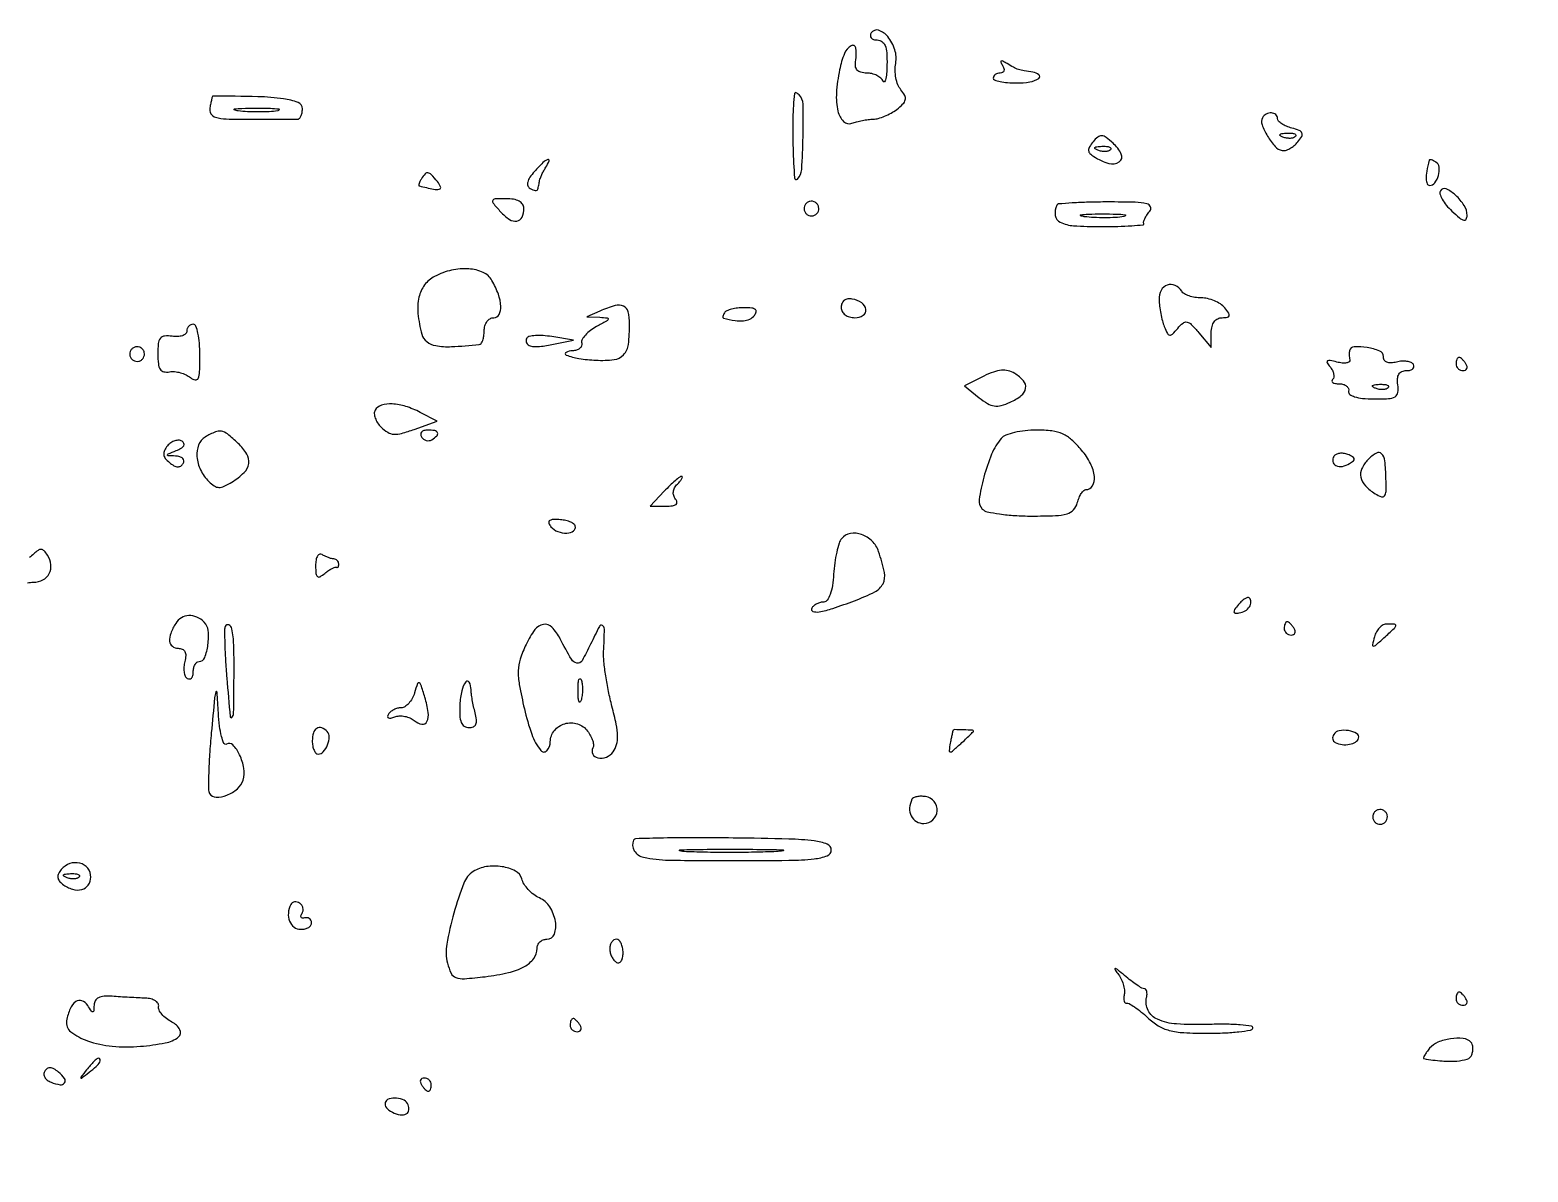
# Model space of a CAD drawing. Extents: x 0 to 5034, y 0 to 2560.
# Drawn here: x 3525.3 to 3751.9, y 363.8 to 536.5 of the extents above; entities that cross this region are included whole.
import ezdxf

# ---------------------------------------------------------------- set-up
doc = ezdxf.new("R2010")
doc.units = 0

msp = doc.modelspace()

# ---------------------------------------------------------------- linework, layer by layer
for points in [[(3652.54026, 536.065143, 0.127555), (3652.415104, 535.660308, 0.189224), (3652.533301, 535.312886, 0.146937), (3652.893076, 535.078685, 0.071438), (3653.440983, 535, -0.156211), (3654.157478, 534.770552, -0.14476), (3654.633672, 534.161319, -0.078069), (3654.882131, 533.050729, -0.021333), (3654.921053, 531.25, -0.012966), (3654.856994, 529.887491, -0.0391), (3654.717133, 528.96875, -0.182733), (3654.532308, 528.693132, -0.484869), (3654.337719, 528.75, 0.116916), (3653.99885, 529.228398, 0.063958), (3653.400011, 529.632812, 0.05833), (3652.648338, 529.906945, 0.058361), (3651.853808, 530, -0.062842), (3650.963541, 530.112336, -0.154638), (3650.410665, 530.457334, -0.154645), (3650.157369, 531.057764, -0.062849), (3650.187142, 531.954552, 0.077972), (3650.192877, 533.809956, 0.532435), (3649.50762, 534.132347, 0.16452), (3648.488696, 532.937034, 0.043483), (3647.753817, 530.5, 0.035742), (3647.279285, 526.993434, 0.07267), (3647.506683, 524.227553, 0.138516), (3648.354745, 522.683993, 0.298284), (3649.623659, 522.409079, -0.027394), (3650.334108, 522.637935, -0.016285), (3651.201262, 522.835759, -0.016275), (3652.081288, 522.977035, -0.026899), (3652.831787, 523.031803, 0.063416), (3653.606358, 523.145484, 0.029572), (3654.567613, 523.476366, 0.028716), (3655.549132, 523.948144, 0.035627), (3656.398385, 524.500548, 0.032546), (3657.345692, 525.319723, 0.14665), (3657.693649, 525.954369, 0.175962), (3657.602873, 526.607667, 0.051621), (3657.030709, 527.462998, -0.080124), (3656.579939, 528.227392, -0.044471), (3656.27585, 529.269066, -0.042921), (3656.150878, 530.407266, -0.053164), (3656.238846, 531.469112, 0.125908), (3656.113144, 533.50668, 0.091633), (3655.030269, 535.513285, 0.145681), (3653.643814, 536.469662, 0.345808)], [(3672.404508, 531.154508, -0.068937), (3672.599686, 530.712617, -0.143226), (3672.59735, 530.339137, -0.19028), (3672.403738, 530.093162, -0.132745), (3672.059017, 530, 0.069094), (3671.654254, 529.943798, 0.085274), (3671.311086, 529.779688, 0.099959), (3671.081634, 529.536004, 0.13992), (3671, 529.25, 0.314762), (3671.203838, 528.958283, 0.034996), (3672.028125, 528.720312, 0.032598), (3673.158482, 528.554191, 0.020189), (3674.5, 528.5, 0.040495), (3676.522316, 528.664056, 0.103993), (3677.883952, 529.190827, 0.50538), (3677.91545, 529.728313, 0.143241), (3677, 530.125, -0.011759), (3675.678021, 530.321921, -0.037222), (3674.810556, 530.539544, -0.042285), (3674.045241, 530.867389, -0.018791), (3673.095492, 531.419821, 0.015193), (3672.458399, 531.796554, 0.22106), (3672.203992, 531.814012, 0.434528), (3672.137517, 531.649666, 0.029537)], [(3552.922942, 526.5, 0.346257), (3552.88664, 526.471436, 0.001698), (3552.770884, 525.985937, 0.006457), (3552.645884, 525.420977, 0.003923), (3552.511973, 524.75, 0.178528), (3552.661057, 523.85018, 0.195657), (3553.353461, 523.305174, 0.062771), (3554.962094, 523.053771, 0.007413), (3558.588484, 523), (3563.33693, 523), (3565.75, 523, 0.201458), (3566.036597, 523.120359, 0.084643), (3566.279687, 523.470606, 0.064723), (3566.444871, 523.988816, 0.044858), (3566.5, 524.602062, 0.311953), (3565.848987, 525.543969, 0.055648), (3563.660196, 526.103024, 0.028809), (3559.784967, 526.418729, 0.005922)], [(3640.948969, 526.916667, 0.025509), (3640.685962, 523.211232, 0.01319), (3640.716275, 518.566091, 0.006821), (3640.92219, 514.145528, 0.64685), (3641.375, 513.973904, 0.182619), (3642.028819, 515.424272, 0.010658), (3642.230853, 520.355942, 0.010354), (3642.22552, 525.302074, 0.193257), (3641.625, 526.708333, 0.036003), (3641.381317, 526.919241, 0.085838), (3641.168604, 527.027344, 0.182965), (3641.023601, 527.018198, 0.261746)], [(3562.767909, 524.285474, -0.024559), (3561.487453, 524.154945, -0.012695), (3559.878422, 524.111345, -0.01259), (3558.218327, 524.150328, -0.018638), (3556.767909, 524.275269, -0.069146), (3556.205163, 524.425738, -0.756877), (3556.222448, 524.564056, -0.031761), (3557.352754, 524.662864, -0.005499), (3559.5, 524.690131, -0.005888), (3561.655786, 524.668409, -0.025342), (3562.934948, 524.575472, -0.556092), (3563.000181, 524.434198, -0.212532)], [(3711.720165, 523.25, 0.215128), (3711.652376, 522.191337, 0.044422), (3712.482867, 520.466083, 0.045162), (3713.628468, 518.887189, 0.166982), (3714.680761, 518.281971, 0.12017), (3715.203472, 518.307165, 0.052901), (3715.84723, 518.574089, 0.048135), (3716.502855, 519.017789, 0.046764), (3717.06854, 519.582585, 0.039027), (3717.656838, 520.415927, 0.240984), (3717.689225, 520.9233, 0.201638), (3717.289606, 521.305905, 0.02749), (3716.164451, 521.667246, -0.035918), (3715.335893, 521.948812, -0.047702), (3714.635808, 522.326485, -0.056424), (3714.150301, 522.737735, -0.191098), (3714, 523.116631, 0.216826), (3713.73153, 523.706616, 0.166072), (3713.06756, 523.977663, 0.137298), (3712.27554, 523.805155, 0.150038)], [(3686.094824, 519.614256, 0.038071), (3685.558907, 518.858183, 0.148049), (3685.420441, 518.307999, 0.180719), (3685.621346, 517.839348, 0.062584), (3686.201442, 517.367148, 0.06615), (3688.497654, 516.32485, 0.229002), (3690.0665, 516.571977, 0.369775), (3690.368842, 517.7273, 0.095999), (3689.119801, 519.391582, 0.024158), (3688.063917, 520.258183, 0.142317), (3687.399677, 520.505339, 0.190418), (3686.811891, 520.321678, 0.049764)], [(3688.729167, 518.395833, -0.126455), (3688.402231, 518.202593, -0.060344), (3687.916927, 518.123424, -0.05415), (3687.359369, 518.160852, -0.051402), (3686.8125, 518.316886, -0.054073), (3686.395823, 518.538436, -0.470617), (3686.37858, 518.720685, -0.168741), (3686.670344, 518.862007, -0.018894), (3687.416667, 518.921053, -0.028489), (3688.112848, 518.910055, -0.077125), (3688.592839, 518.799335, -0.208169), (3688.77538, 518.614691, -0.296942)], [(3716.729167, 520.395833, -0.126455), (3716.402231, 520.202593, -0.060344), (3715.916927, 520.123424, -0.05415), (3715.359369, 520.160852, -0.051402), (3714.8125, 520.316886, -0.054073), (3714.395823, 520.538436, -0.470617), (3714.37858, 520.720685, -0.168741), (3714.670344, 520.862007, -0.018894), (3715.416667, 520.921053, -0.028489), (3716.112848, 520.910055, -0.077125), (3716.592839, 520.799335, -0.208169), (3716.77538, 520.614691, -0.296942)], [(3601.589845, 515.099277, 0.033354), (3600.904575, 514.232322, 0.088133), (3600.57863, 513.514781, 0.147656), (3600.602538, 512.954149, 0.172019), (3600.934857, 512.54026, 0.041907), (3601.352122, 512.328404, 0.07585), (3601.723833, 512.239551, 0.120344), (3601.991564, 512.281745, 0.243381), (3602.125, 512.440983, 0.003419), (3602.182842, 512.708227, 0.001585), (3602.254498, 513.056101, 0.00157), (3602.327465, 513.422008, 0.002187), (3602.390313, 513.75, -0.047426), (3602.497311, 514.122479, -0.015601), (3602.722559, 514.646875, -0.015382), (3603.010191, 515.2164, -0.016827), (3603.32433, 515.75, 0.044018), (3603.832463, 516.73141, 0.654986), (3603.634779, 516.93529, 0.105569), (3602.891573, 516.459677, 0.0139)], [(3736.923489, 516.809017, 0.016663), (3736.569889, 515.145076, 0.047861), (3736.475124, 513.969263, 0.088289), (3736.614012, 513.252307, 0.310247), (3736.981495, 513, 0.233759), (3737.784685, 513.39721, 0.095942), (3738.340063, 514.515478, 0.095519), (3738.439157, 515.764074, 0.230444), (3737.956326, 516.526992, 0.025609), (3737.584083, 516.731495, 0.046182), (3737.258446, 516.853642, 0.066853), (3737.021062, 516.885414, 0.344656)], [(3584.5, 514, 0.024465), (3584.285131, 513.610999, 0.044078), (3584.154287, 513.271275, 0.062476), (3584.115545, 513.022916, 0.353185), (3584.190983, 512.923489, 0.009465), (3586.352713, 512.431485, 0.110428), (3587.213243, 512.444488, 0.46087), (3587.398728, 512.80783, 0.075397), (3586.933363, 513.580293, 0.015231), (3585.994387, 514.644027, 0.16301), (3585.494248, 514.913356, 0.261772), (3585.059937, 514.759111, 0.041002)], [(3738.630098, 512.210503, 0.217148), (3738.566745, 511.710037, 0.052708), (3738.904988, 510.925496, 0.044508), (3739.524035, 510.023216, 0.031591), (3740.364154, 509.127621, 0.013535), (3741.538552, 508.082705, 0.106679), (3742.179077, 507.743112, 0.357899), (3742.526823, 507.895264, 0.118288), (3742.666667, 508.478105, 0.1423), (3742.235935, 509.960923, 0.064873), (3740.932105, 511.524793, 0.080311), (3739.499805, 512.475496, 0.37724)], [(3596.478659, 509.023581, 0.060334), (3597.812612, 507.866039, 0.188457), (3598.951377, 507.609422, 0.258897), (3599.720572, 508.203405, 0.101991), (3600, 509.559017, 0.155807), (3599.810349, 510.152853, 0.114315), (3599.289379, 510.614314, 0.081816), (3598.450459, 510.905409, 0.042706), (3597.345012, 511, 0.009749), (3595.635636, 510.966668, 0.287198), (3595.29186, 510.732318, 0.284891), (3595.350928, 510.31902, 0.009633)], [(3642.552786, 510.08541, 0.099038), (3642.401684, 509.679226, 0.097945), (3642.417584, 509.244476, 0.097945), (3642.597789, 508.848514, 0.099038), (3642.91459, 508.552786, 0.099038), (3643.320774, 508.401684, 0.097945), (3643.755524, 508.417584, 0.097945), (3644.151486, 508.597789, 0.099038), (3644.447214, 508.91459, 0.099038), (3644.598316, 509.320774, 0.097945), (3644.582416, 509.755524, 0.097945), (3644.402211, 510.151486, 0.099038), (3644.08541, 510.447214, 0.099038), (3643.679226, 510.598316, 0.097945), (3643.244476, 510.582416, 0.097945), (3642.848514, 510.402211, 0.099038)], [(3680.589643, 510, 0.140181), (3680.379343, 508.450672, 0.24911), (3681.120525, 507.438204, 0.097291), (3683.147358, 506.906341, 0.015665), (3687.25, 506.777778, 0.006363), (3689.821288, 506.8105, 0.011202), (3691.94375, 506.912144, 0.005682), (3693.652525, 507.051924, 0.539183), (3693.75, 507.235194, -0.205756), (3693.725028, 507.499115, -0.036369), (3693.915645, 507.97058, -0.034143), (3694.237098, 508.525322, -0.024826), (3694.664963, 509.096305, 0.271616), (3694.776432, 509.777118, 0.251337), (3694.235709, 510.242053, 0.049126), (3692.455835, 510.455824, 0.00534), (3688.319472, 510.5, 0.006231), (3685.424638, 510.463925, 0.009918), (3682.950772, 510.353125, 0.004212), (3680.871604, 510.201035, 0.275653)], [(3690.767909, 508.285474, -0.024559), (3689.487453, 508.154945, -0.012695), (3687.878422, 508.111345, -0.01259), (3686.218327, 508.150328, -0.018638), (3684.767909, 508.275269, -0.069146), (3684.205163, 508.425738, -0.756877), (3684.222448, 508.564056, -0.031761), (3685.352754, 508.662864, -0.005499), (3687.5, 508.690131, -0.005888), (3689.655786, 508.668409, -0.025342), (3690.934948, 508.575472, -0.556092), (3691.000181, 508.434198, -0.212532)], [(3586.508942, 499.250693, 0.112317), (3584.982388, 497.948305, 0.105918), (3584.129182, 496.086595, 0.080878), (3583.987376, 493.613439, 0.03956), (3584.564248, 490.5, 0.162901), (3585.306177, 489.380444, 0.121466), (3586.667877, 488.770986, 0.057381), (3589.03143, 488.618448, 0.01149), (3593.25, 488.927666, 0.221142), (3593.537927, 489.09692, 0.064299), (3593.779687, 489.566252, 0.051334), (3593.945122, 490.228866, 0.035537), (3594, 491, -0.070434), (3594.108209, 491.764353, -0.086113), (3594.423759, 492.4125, -0.100196), (3594.89247, 492.845833, -0.137475), (3595.442582, 493, 0.278699), (3596.243321, 493.483916, 0.13341), (3596.513452, 494.701422, 0.075744), (3596.145152, 496.536031, 0.040244), (3595.177419, 498.647454, 0.163246), (3593.851042, 499.851165, 0.086172), (3591.668336, 500.388542, 0.07305), (3589.060296, 500.188997, 0.065198)], [(3696.070285, 495.75, 0.024273), (3696.149906, 494.753923, 0.015965), (3696.333424, 493.618396, 0.016075), (3696.58352, 492.522181, 0.029622), (3696.867379, 491.65305, 0.022384), (3697.33061, 490.614821, 0.248566), (3697.688323, 490.359927, 0.236331), (3698.11281, 490.506412, 0.020412), (3698.902969, 491.383084, -0.045291), (3699.704264, 492.18784, -0.228934), (3700.301889, 492.33848, -0.15149), (3700.952269, 491.979889, -0.017707), (3702.072605, 490.730034), (3703.933461, 488.5), (3703.966731, 490.75, -0.057816), (3704.089246, 491.685016, -0.097459), (3704.425069, 492.398175, -0.118504), (3704.950276, 492.84099, -0.116671), (3705.622445, 493, 0.035496), (3706.434686, 493.057736, 0.304492), (3706.691858, 493.28931, 0.217533), (3706.618371, 493.689039, 0.020633), (3706, 494.5, 0.075572), (3705.354318, 495.074601, 0.044511), (3704.439726, 495.559375, 0.043376), (3703.415657, 495.889369, 0.056318), (3702.436572, 496, -0.039551), (3701.503768, 496.073901, -0.04255), (3700.617557, 496.29375, -0.046682), (3699.899452, 496.61574, -0.126268), (3699.5, 497, 0.145058), (3698.503915, 497.88983, 0.200241), (3697.319792, 497.944048, 0.186581), (3696.387517, 497.128982, 0.129386)], [(3611.5, 494), (3609.5, 493.140571), (3611.5, 493.055543, -0.016006), (3612.61803, 492.972099, -0.48517), (3612.748296, 492.764719, -0.182307), (3612.489241, 492.459158, -0.005517), (3611, 491.653505, 0.038238), (3610.061538, 491.063437, 0.049366), (3609.307813, 490.380193, 0.058258), (3608.829637, 489.709504, 0.180369), (3608.75, 489.168247, -0.147566), (3608.713374, 488.723681, -0.127176), (3608.436979, 488.343172, -0.102578), (3607.951747, 488.087371, -0.070293), (3607.333333, 488, 0.126758), (3606.375395, 487.753181, 0.632847), (3606.400178, 487.353919, 0.056988), (3608.323648, 486.82881, 0.026054), (3610.91697, 486.567153, 0.041866), (3613.656572, 486.663691, 0.178664), (3615.0899, 487.396294, 0.157018), (3615.809285, 488.951716, 0.030437), (3616, 492.081787, 0.059215), (3615.782657, 493.910544, 0.237116), (3615.076008, 494.745741, 0.1731), (3613.795094, 494.822872, 0.030809)], [(3630.345492, 493.75, 0.032912), (3630.190014, 493.456939, 0.059361), (3630.1089, 493.197837, 0.092631), (3630.108887, 493.010495, 0.293904), (3630.190983, 492.923489, 0.02256), (3631.94598, 492.572111, 0.060646), (3633.216242, 492.532278, 0.088596), (3634.155702, 492.788773, 0.109133), (3634.871275, 493.344896, 0.105398), (3635.144638, 493.86653, 0.310321), (3635.020351, 494.230437, 0.13704), (3634.461325, 494.445655, 0.023783), (3633.319472, 494.5, 0.027659), (3632.324404, 494.444913, 0.034121), (3631.410302, 494.279688, 0.036416), (3630.686206, 494.039862, 0.157428)], [(3648, 494.573324, 0.12024), (3648.15323, 493.945354, 0.111791), (3648.58104, 493.438799, 0.09567), (3649.248452, 493.111401, 0.066422), (3650.083333, 493, 0.14074), (3651.327282, 493.357221, 0.297834), (3651.729914, 494.229205, 0.210781), (3651.099763, 495.230213, 0.100818), (3649.667134, 495.823324, 0.083236), (3648.99829, 495.840365, 0.126354), (3648.46353, 495.619304, 0.133817), (3648.121465, 495.179808, 0.099154)], [(3549, 490.937142, -0.212948), (3548.8301, 490.556307, -0.100752), (3548.356567, 490.2784, -0.072118), (3547.648283, 490.145191, -0.045979), (3546.809589, 490.187142, 0.056348), (3545.659854, 490.220833, 0.20426), (3545.02691, 489.886264, 0.146734), (3544.706253, 489.106567, 0.025574), (3544.629646, 487.5, 0.026796), (3544.714326, 486.017784, 0.118062), (3545.008814, 485.20009, 0.196097), (3545.549716, 484.827815, 0.098042), (3546.394246, 484.810873, -0.066983), (3547.170333, 484.843206, -0.043939), (3548.051933, 484.682828, -0.043681), (3548.899503, 484.368556, -0.062667), (3549.574189, 483.938429, 0.121192), (3550.289608, 483.591503, 0.361657), (3550.736885, 483.826489, 0.089924), (3550.956474, 484.838601, 0.008571), (3551, 487.377555, 0.020384), (3550.927739, 489.149283, 0.032893), (3550.70625, 490.642157, 0.035506), (3550.388839, 491.729452, 0.313664), (3550, 492, 0.105443), (3549.618448, 491.918631, 0.099234), (3549.29375, 491.687785, 0.096314), (3549.076109, 491.342869, 0.092982)], [(3600.43966, 489.902367, 0.253719), (3600.399394, 489.192021, 0.230952), (3600.976052, 488.729007, 0.082663), (3602.377137, 488.648174, 0.024652), (3604.5, 488.983392), (3607.5, 489.61), (3604.205972, 490.138269, 0.023225), (3602.90993, 490.284791, 0.032183), (3601.740831, 490.286884, 0.033443), (3600.821222, 490.167206, 0.208168)], [(3540.552786, 488.08541, 0.099038), (3540.401684, 487.679226, 0.097945), (3540.417584, 487.244476, 0.097945), (3540.597789, 486.848514, 0.099038), (3540.91459, 486.552786, 0.099038), (3541.320774, 486.401684, 0.097945), (3541.755524, 486.417584, 0.097945), (3542.151486, 486.597789, 0.099038), (3542.447214, 486.91459, 0.099038), (3542.598316, 487.320774, 0.097945), (3542.582416, 487.755524, 0.097945), (3542.402211, 488.151486, 0.099038), (3542.08541, 488.447214, 0.099038), (3541.679226, 488.598316, 0.097945), (3541.244476, 488.582416, 0.097945), (3540.848514, 488.402211, 0.099038)], [(3724.881579, 488, 0.048079), (3724.846943, 487.74778, 0.017824), (3724.845241, 487.38903, 0.017472), (3724.871224, 486.994968, 0.020161), (3724.924169, 486.622231, -0.281878), (3724.813109, 486.334258, -0.121919), (3724.421084, 486.163603, -0.070185), (3723.779309, 486.145762, -0.035873), (3722.985439, 486.293557, 0.015035), (3721.934909, 486.534782, 0.200736), (3721.554727, 486.457491, 0.400292), (3721.497102, 486.190418, 0.035944), (3721.934173, 485.579316, -0.054018), (3722.286413, 485.047265, -0.069199), (3722.481374, 484.493801, -0.084569), (3722.496919, 484.004648, -0.163543), (3722.324657, 483.657991, 0.207794), (3722.227052, 483.410492, 0.244364), (3722.349535, 483.193285, 0.107049), (3722.737347, 483.045215, 0.037878), (3723.333333, 483, -0.067734), (3723.951937, 482.915812, -0.100905), (3724.436979, 482.668419, -0.127749), (3724.713016, 482.30067, -0.153112), (3724.75, 481.871212, 0.29755), (3724.925115, 481.406622, 0.083297), (3725.653077, 481.040757, 0.050851), (3726.86345, 480.798058, 0.022248), (3728.5, 480.71323, 0.014295), (3730.786116, 480.761909, 0.118987), (3731.772763, 481.052838, 0.231499), (3732.191079, 481.674628, 0.070417), (3732.187142, 482.842017, -0.050354), (3732.14571, 483.797146, -0.122604), (3732.353409, 484.465588, -0.156925), (3732.807666, 484.859389, -0.101072), (3733.496159, 485, 0.05613), (3734.07737, 485.065452, 0.121123), (3734.477104, 485.266173, 0.190082), (3734.634874, 485.562897, 0.168206), (3734.558021, 485.90612, 0.15438), (3734.198685, 486.21553, 0.064046), (3733.575304, 486.392509, 0.054994), (3732.805232, 486.422423, 0.046215), (3731.999004, 486.289489, -0.048108), (3731.145928, 486.152138, -0.116257), (3730.520053, 486.258272, -0.165873), (3730.141141, 486.596146, -0.12917), (3730, 487.133369, 0.306747), (3729.445193, 487.952614, 0.053182), (3727.547513, 488.485973, 0.054236), (3725.604922, 488.60142, 0.333953)], [(3669.566743, 484.162793), (3666.633487, 482.715203), (3668.870694, 480.903622, 0.035638), (3670.131395, 480.023598, 0.097912), (3671.148469, 479.660426, 0.102646), (3672.198153, 479.720128, 0.041558), (3673.553951, 480.206536, 0.058295), (3675.242429, 481.227826, 0.190241), (3675.89553, 482.331417, 0.222455), (3675.571685, 483.460147, 0.078909), (3674.25, 484.564645, 0.075628), (3673.266923, 484.966055, 0.080747), (3672.231418, 485.044434, 0.064161), (3671.03933, 484.785681, 0.029146)], [(3741, 486, 0.105053), (3741.081062, 485.618444, 0.099167), (3741.311086, 485.29375, 0.09642), (3741.654762, 485.076123, 0.093332), (3742.059017, 485, 0.108972), (3742.413961, 485.078288, 0.182303), (3742.6254, 485.29375, 0.161196), (3742.656512, 485.6179, 0.082592), (3742.5, 486, 0.029505), (3742.231006, 486.382774, 0.035638), (3741.933975, 486.70625, 0.038439), (3741.65171, 486.934461, 0.151918), (3741.440983, 487, 0.210953), (3741.272352, 486.92554, 0.081139), (3741.129539, 486.70625, 0.061769), (3741.032345, 486.382849, 0.042167)], [(3730.729167, 482.395833, -0.126455), (3730.402231, 482.202593, -0.060344), (3729.916927, 482.123424, -0.05415), (3729.359369, 482.160852, -0.051402), (3728.8125, 482.316886, -0.054073), (3728.395823, 482.538436, -0.470617), (3728.37858, 482.720685, -0.168741), (3728.670344, 482.862007, -0.018894), (3729.416667, 482.921053, -0.028489), (3730.112848, 482.910055, -0.077125), (3730.592839, 482.799335, -0.208169), (3730.77538, 482.614691, -0.296942)], [(3577.495259, 478.992329, 0.156704), (3577.371405, 478.492056, 0.070502), (3577.513333, 477.822753, 0.059685), (3577.881136, 477.096812, 0.049342), (3578.431321, 476.425822, 0.061074), (3579.402481, 475.666791, 0.120196), (3580.332412, 475.376923, 0.083495), (3581.513442, 475.499818, 0.019175), (3583.430101, 476.110885), (3586.870044, 477.354784), (3584.320715, 478.677392, 0.043046), (3582.125517, 479.586262, 0.06519), (3580.093134, 479.948339, 0.085225), (3578.476476, 479.746955, 0.18281)], [(3551.81047, 474.953742, 0.170695), (3550.804696, 473.770836, 0.1122), (3550.547408, 471.984492, 0.093657), (3551.095956, 469.98054, 0.08305), (3552.353306, 468.218122, 0.05159), (3553.172769, 467.552318, 0.140199), (3553.880522, 467.332888, 0.115868), (3554.682413, 467.502674, 0.029731), (3555.853998, 468.140893, 0.053436), (3557.670575, 469.565409, 0.162026), (3558.383397, 470.942171, 0.178674), (3558.095987, 472.381219, 0.06761), (3556.777307, 473.992843, 0.016072), (3555.15385, 475.410658, 0.124295), (3554.248404, 475.835181, 0.152834), (3553.336708, 475.73244, 0.028128)], [(3584.510081, 474.983688, 0.090427), (3584.820631, 474.639411, 0.095498), (3585.22714, 474.434921, 0.099685), (3585.665803, 474.401101, 0.108373), (3586.069098, 474.542705, 0.050477), (3586.838655, 475.13314, 0.315493), (3586.933879, 475.592818, 0.25701), (3586.519563, 475.914842, 0.039415), (3585.440983, 476, 0.067432), (3584.890269, 475.925389, 0.140899), (3584.524436, 475.701458, 0.190788), (3584.397824, 475.36964, 0.136093)], [(3672.200938, 474.742116, 0.074357), (3670.7549, 472.353026, 0.033504), (3669.568545, 468.876554, 0.028322), (3668.865063, 465.497366, 0.237843), (3669.338243, 464.061757, 0.143942), (3670.098446, 463.646971, 0.018026), (3671.966235, 463.311891, 0.02001), (3674.26758, 463.077617, 0.01536), (3676.79362, 463, 0.009122), (3680.399713, 463.065798, 0.061325), (3682.163835, 463.348653, 0.137351), (3683.13845, 463.952212, 0.122495), (3683.710251, 465, -0.034154), (3683.967444, 465.765679, -0.045987), (3684.30769, 466.4125, -0.054126), (3684.675036, 466.862783, -0.197079), (3685.009643, 467, 0.268083), (3686.008519, 467.577034, 0.158788), (3686.301356, 468.963498, 0.091321), (3685.711557, 470.947687, 0.057172), (3684.369331, 472.972922, 0.034245), (3682.856972, 474.538935, 0.079539), (3681.491438, 475.425062, 0.075645), (3679.874435, 475.865403, 0.028725), (3677.533551, 476, 0.026905), (3675.815217, 475.90747, 0.031024), (3674.198023, 475.630497, 0.032537), (3672.881783, 475.228087, 0.129801)], [(3546.100976, 473.621668, 0.057488), (3545.635136, 472.907339, 0.145973), (3545.529525, 472.303422, 0.140024), (3545.771098, 471.724005, 0.05125), (3546.398641, 471.08412, 0.043013), (3547.074368, 470.615103, 0.114702), (3547.632755, 470.447029, 0.160395), (3548.091949, 470.566295, 0.111718), (3548.469989, 470.951442, 0.160372), (3548.566887, 471.355191, 0.182326), (3548.397067, 471.712949, 0.122911), (3547.955604, 471.967079, 0.059795), (3547.309017, 472.070285, -0.005569), (3546.191105, 472.126195, -0.440334), (3546.091643, 472.249161, -0.264279), (3546.219805, 472.412198, -0.00365), (3547.433624, 472.897783, 0.039121), (3548.163323, 473.251571, 0.124256), (3548.547085, 473.628861, 0.239959), (3548.574538, 473.991079, 0.156729), (3548.29693, 474.316487, 0.130406), (3547.802866, 474.466199, 0.085538), (3547.210363, 474.385249, 0.075531), (3546.611374, 474.090554, 0.067623)], [(3722.515713, 472.025424, 0.191013), (3722.37394, 471.228674, 0.23802), (3722.834197, 470.646206, 0.152732), (3723.803525, 470.517896, 0.095806), (3724.881592, 470.92682, 0.03936), (3725.466726, 471.355474, 0.268353), (3725.580022, 471.680389, 0.227867), (3725.35823, 471.9802, 0.029854), (3724.615871, 472.317163, 0.058511), (3723.981629, 472.478786, 0.067768), (3723.358823, 472.477104, 0.078711), (3722.841624, 472.319872, 0.142196)], [(3727.661537, 471.51868, 0.090559), (3726.73827, 470.182873, 0.160426), (3726.598016, 468.864771, 0.139088), (3727.276789, 467.587712, 0.061886), (3728.76931, 466.375227, 0.051043), (3729.715461, 465.910422, 0.338775), (3730.186584, 466.05546, 0.151388), (3730.41092, 466.736119, 0.011931), (3730.39939, 468.664016, 0.018129), (3730.220212, 471.370992, 0.16707), (3729.733384, 472.422956, 0.351765), (3728.943441, 472.526061, 0.059744)], [(3621.234863, 466.75), (3619.121098, 464.5), (3621.475512, 464.5, 0.028767), (3622.476191, 464.557621, 0.13024), (3623.015679, 464.769392, 0.286773), (3623.152996, 465.11403, 0.129041), (3622.938757, 465.573794, -0.101635), (3622.661647, 466.093134, -0.103767), (3622.614486, 466.67567, -0.09464), (3622.808214, 467.27075, -0.070605), (3623.223794, 467.823794, 0.021076), (3623.639297, 468.275885, 0.049017), (3623.900069, 468.654489, 0.11205), (3623.970592, 468.897882, 0.431559), (3623.874314, 469, 0.165511), (3623.56993, 468.896404, 0.012455), (3622.88213, 468.339063, 0.016138), (3622.08285, 467.6119, 0.011537)], [(3604.103492, 461.3753, 0.13269), (3605.12915, 460.651965, 0.096186), (3606.515964, 460.430132, 0.145613), (3607.531833, 460.769444, 0.327893), (3607.777494, 461.497199, 0.171063), (3607.519214, 461.839082, 0.052857), (3606.938144, 462.14111, 0.045926), (3606.168502, 462.364044, 0.036618), (3605.309804, 462.46493, 0.025567), (3604.303002, 462.457505, 0.17066), (3603.847729, 462.266863, 0.319983), (3603.771319, 461.919957, 0.072665)], [(3648.08975, 459.608142, 0.095594), (3647.69326, 458.886008, 0.021759), (3647.321957, 457.533869, 0.021751), (3647.024901, 455.910563, 0.019643), (3646.857474, 454.211376, -0.02341), (3646.673448, 452.477617, -0.047119), (3646.337871, 451.145214, -0.066575), (3645.892502, 450.276743, -0.245775), (3645.363509, 450, 0.067246), (3644.843656, 449.929767, 0.052299), (3644.311835, 449.721605, 0.053444), (3643.848252, 449.414977, 0.081698), (3643.532307, 449.052274, 0.486029), (3643.704709, 448.581792, 0.12287), (3644.654538, 448.514982, 0.036468), (3646.736199, 449.040302, 0.009443), (3650, 450.191097, 0.026735), (3653.107137, 451.546457, 0.163913), (3654.320845, 452.770701, 0.168324), (3654.529215, 454.46153, 0.028561), (3653.655793, 457.642029, 0.116833), (3652.679673, 459.206854, 0.110675), (3651.087329, 460.205185, 0.126608), (3649.389708, 460.354409, 0.180388)], [(3568.5, 455.489545, 0.020203), (3568.54852, 454.28921, 0.203152), (3568.775731, 453.85453, 0.313969), (3569.171866, 453.82283, 0.041056), (3569.903695, 454.335037, -0.021266), (3570.46664, 454.763167, -0.031492), (3570.996781, 455.084355, -0.032317), (3571.437519, 455.279665, -0.24944), (3571.653695, 455.25, 0.204068), (3571.784452, 455.220393, 0.198837), (3571.898273, 455.29375, 0.106591), (3571.975481, 455.479793, 0.045279), (3572, 455.75, 0.098534), (3571.942803, 456.037421, 0.095899), (3571.779687, 456.284186, 0.095889), (3571.536253, 456.452273, 0.098492), (3571.25, 456.515313, -0.059657), (3570.892247, 456.565577, -0.02479), (3570.426563, 456.713891, -0.024099), (3569.937899, 456.92401, -0.028624), (3569.5, 457.169821, 0.225781), (3569.116949, 457.217808, 0.180541), (3568.788889, 456.954292, 0.094322), (3568.569302, 456.350391, 0.040187)], [(3708.086693, 449.604459, 0.015839), (3707.501728, 448.85237, 0.180681), (3707.402483, 448.496362, 0.378117), (3707.587372, 448.319873, 0.046255), (3708.194193, 448.352238, 0.094672), (3709.097475, 448.666194, 0.113209), (3709.755961, 449.278101, 0.148136), (3709.978316, 449.990705, 0.201077), (3709.725834, 450.607499, 0.271866), (3709.471277, 450.67372, 0.068292), (3709.062493, 450.4947, 0.050816), (3708.577833, 450.125732, 0.03147)], [(3547.337137, 446.75, 0.046276), (3546.583728, 445.251662, 0.118357), (3546.41796, 444.056362, 0.20444), (3546.830886, 443.302544, 0.168143), (3547.705115, 443, -0.100496), (3548.3424, 442.870604, -0.17788), (3548.728993, 442.50849, -0.133361), (3548.854414, 441.892446, -0.047903), (3548.710511, 441.000996, 0.046215), (3548.577577, 440.194768, 0.054994), (3548.607491, 439.424696, 0.064046), (3548.78447, 438.801315, 0.15438), (3549.09388, 438.441979, 0.159385), (3549.437314, 438.358858, 0.191145), (3549.733827, 438.504431, 0.126121), (3549.934315, 438.884171, 0.05878), (3550, 439.440983, -0.054713), (3550.065457, 440.03738, -0.074363), (3550.259505, 440.542039, -0.093924), (3550.546353, 440.880641, -0.171826), (3550.883423, 441, 0.311682), (3551.734791, 441.587815, 0.058525), (3552.220238, 443.526756, 0.055917), (3552.255935, 445.665293, 0.174327), (3551.651486, 446.948514, 0.090533), (3550.535598, 447.719863, 0.118102), (3549.320517, 447.952458, 0.127296), (3548.198645, 447.606392, 0.115499)], [(3554.845198, 446.316531, 0.1052), (3554.725828, 445.729347, 0.004872), (3554.764318, 443.683606, 0.007899), (3554.872723, 441.241116, 0.005571), (3555.068476, 438.5, 0.001342), (3555.567416, 432.652405, 0.629949), (3555.845315, 432.548217, 0.200774), (3556.098888, 433.13338, 0.00104), (3556.166667, 439.555556, 0.010151), (3556.119686, 443.527382, 0.040245), (3555.845707, 445.950819, 0.248195), (3555.378978, 446.528477, 0.412595)], [(3600.342748, 443.59256, 0.031843), (3599.455444, 441.379438, 0.072625), (3599.147017, 439.610772, 0.052884), (3599.311586, 437.505599, 0.010839), (3600.073236, 433.849064, 0.028691), (3601.201757, 429.988624, 0.081177), (3602.552832, 427.537498, 0.46297), (3603.476497, 427.502516, 0.187522), (3604, 428.849279, -0.172719), (3604.605885, 430.550917, -0.152689), (3606.182569, 431.592116, -0.147353), (3608.116338, 431.568898, -0.160051), (3609.641771, 430.475229, -0.036298), (3610.101414, 429.740141, -0.044807), (3610.413517, 428.99508, -0.051076), (3610.548691, 428.345193, -0.165636), (3610.451655, 427.921776, 0.260322), (3610.411305, 427.010207, 0.233528), (3611.172995, 426.434933, 0.139785), (3612.477731, 426.552342, 0.14396), (3613.506979, 427.340432, 0.093186), (3614.024666, 428.424451, 0.071713), (3614.177405, 429.729341, 0.045039), (3613.967646, 431.518933, 0.012848), (3613.322902, 434.243207, -0.014325), (3612.80147, 436.475835, -0.012519), (3612.382146, 438.837067, -0.012685), (3612.110806, 440.990381, -0.036145), (3612.068943, 442.5, 0.005001), (3612.186888, 445.914143, 0.275398), (3611.883944, 446.452014, 0.428913), (3611.417833, 446.312932, 0.007145), (3610.100425, 443.628098, -0.018205), (3608.803336, 441.126162, -0.316692), (3608.017997, 440.753842, -0.223287), (3607.190595, 441.332204, -0.010325), (3605.500278, 444.421031, 0.070176), (3604.243489, 446.180753, 0.247303), (3602.968152, 446.611334, 0.197509), (3601.671086, 445.817394, 0.046673)], [(3715, 446, 0.105053), (3715.081062, 445.618444, 0.099167), (3715.311086, 445.29375, 0.09642), (3715.654762, 445.076123, 0.093332), (3716.059017, 445, 0.108972), (3716.413961, 445.078288, 0.182303), (3716.6254, 445.29375, 0.161196), (3716.656512, 445.6179, 0.082592), (3716.5, 446, 0.029505), (3716.231006, 446.382774, 0.035638), (3715.933975, 446.70625, 0.038439), (3715.65171, 446.934461, 0.151918), (3715.440983, 447, 0.210953), (3715.272352, 446.92554, 0.081139), (3715.129539, 446.70625, 0.061769), (3715.032345, 446.382849, 0.042167)], [(3728.642596, 444.741287, 0.009756), (3728.349685, 443.524694, 0.441548), (3728.483379, 443.335369, 0.213849), (3728.797524, 443.431518, 0.0043), (3730.069549, 444.562941, 0.003713), (3731.632646, 445.998783, 0.14742), (3731.865547, 446.398432, 0.46146), (3731.701473, 446.623574, 0.019087), (3730.573047, 446.666667, 0.121805), (3729.989923, 446.522472, 0.074953), (3729.417359, 446.101086, 0.067721), (3728.941724, 445.477334, 0.065208)], [(3583.458122, 436.25, -0.050407), (3583.095411, 435.389354, -0.057803), (3582.580803, 434.660937, -0.066637), (3582.000096, 434.16464, -0.144521), (3581.442386, 434, 0.066095), (3580.890488, 433.926725, 0.05211), (3580.327594, 433.709615, 0.053446), (3579.83843, 433.389803, 0.083039), (3579.507079, 433.011454, 0.115463), (3579.393832, 432.673868, 0.330852), (3579.514672, 432.474665, 0.153614), (3579.874293, 432.445237, 0.035818), (3580.460797, 432.62333, -0.082321), (3581.162866, 432.767209, -0.056227), (3581.976579, 432.7065, -0.05528), (3582.772752, 432.462611, -0.071377), (3583.423707, 432.063317, 0.128244), (3584.586931, 431.51906, 0.343909), (3585.346886, 431.914647, 0.145267), (3585.543737, 433.312955, 0.036377), (3585.032216, 435.585681, 0.004366), (3584.435913, 437.494188, 0.218343), (3584.176267, 437.77769, 0.432781), (3583.922811, 437.665254, 0.009564)], [(3590.321089, 434.495516, 0.022998), (3590.312479, 432.824288, 0.083156), (3590.530173, 431.786479, 0.151732), (3590.986238, 431.215369, 0.150053), (3591.68772, 431, 0.10006), (3592.360575, 431.136013, 0.196257), (3592.740139, 431.516415, 0.129599), (3592.834408, 432.190499, 0.035771), (3592.630286, 433.25, -0.011611), (3592.398443, 434.203105, -0.010252), (3592.200423, 435.20625, -0.010353), (3592.059225, 436.11775, -0.030524), (3592.013655, 436.75, 0.115102), (3591.739744, 437.868719, 0.555522), (3591.216529, 437.91453, 0.107717), (3590.597559, 436.562678, 0.040931)], [(3608.692991, 435.269032, -0.087174), (3608.51666, 434.883358, -0.597527), (3608.356533, 434.900903, -0.080377), (3608.235556, 435.431793, -0.012823), (3608.194949, 436.5, -0.014395), (3608.212705, 437.580113, -0.052471), (3608.315079, 438.257153, -0.333666), (3608.47713, 438.386009, -0.31318), (3608.655937, 438.269032, -0.06278), (3608.814405, 437.671085, -0.030339), (3608.872264, 436.880008, -0.029507), (3608.832894, 436.036634, -0.037336)], [(3552.722367, 430.19922, 0.006767), (3552.462819, 426.956744, 0.009789), (3552.328448, 424.085539, 0.005914), (3552.291605, 421.687239, 0.140184), (3552.473362, 421.0431, 0.256662), (3553.469356, 420.479764, 0.098834), (3555.083886, 420.781512, 0.085162), (3556.662709, 421.753204, 0.136296), (3557.52228, 423.070198, 0.118523), (3557.648873, 424.840557, 0.067533), (3557.01262, 426.901609, 0.084034), (3555.998317, 428.378001, 0.352258), (3555.002993, 428.50185, -0.457235), (3554.636826, 428.61678, -0.040053), (3554.280672, 429.660342, -0.031316), (3553.983317, 431.238671, -0.016553), (3553.803167, 433.223842, 0.00369), (3553.598996, 436.371342, 0.811246), (3553.426433, 436.394872, 0.06163), (3553.230218, 435.517793, 0.000894)], [(3568, 429, 0.042713), (3568.065528, 428.234328, 0.06238), (3568.262322, 427.5875, 0.081888), (3568.551578, 427.149216, 0.208972), (3568.893011, 427, 0.218907), (3569.665438, 427.3552, 0.081579), (3570.300655, 428.400699, 0.081237), (3570.569868, 429.598661, 0.214275), (3570.264432, 430.402234, 0.104297), (3569.420792, 430.952019, 0.235241), (3568.680805, 430.883473, 0.186855), (3568.16822, 430.20484, 0.069473)], [(3664.923489, 430.583333, 0.130461), (3664.885122, 430.510226, 0.00159), (3664.767321, 429.985041, 0.004607), (3664.638083, 429.373478, 0.002982), (3664.499294, 428.663615, 0.013514), (3664.316474, 427.531399, 0.435721), (3664.475838, 427.337824, 0.196426), (3664.82028, 427.454927, 0.004983), (3666.075805, 428.568603, 0.004762), (3666.813321, 429.248934, 0.007405), (3667.434768, 429.850836, 0.002905), (3667.953522, 430.374433, 0.196196), (3668, 430.488321, 0.400826), (3667.882633, 430.611205, 0.003762), (3666.519567, 430.66357, 0.004798), (3665.175168, 430.692179, 0.213072)], [(3722.487659, 429.980032, 0.086456), (3722.347192, 429.629461, 0.102024), (3722.345313, 429.272696, 0.11056), (3722.481778, 428.965717, 0.11748), (3722.733688, 428.754232, 0.085984), (3723.764165, 428.443417, 0.076224), (3724.8851, 428.477903, 0.087776), (3725.803236, 428.82141, 0.194412), (3726.25, 429.404671, 0.34024), (3725.96037, 430.116771, 0.094491), (3724.74709, 430.546191, 0.079865), (3723.313066, 430.535234, 0.215807)], [(3658.689105, 420.160933, 0.098701), (3658.351069, 418.851868, 0.129543), (3658.597405, 417.647237, 0.144708), (3659.372331, 416.810026, 0.134959), (3660.5, 416.5, 0.191455), (3661.879002, 417.048126, 0.190181), (3662.510328, 418.395225, 0.187739), (3662.054643, 419.823826, 0.18847), (3660.753971, 420.565604, 0.037204), (3660.062215, 420.615048, 0.047663), (3659.427179, 420.55244, 0.05567), (3658.93331, 420.397093, 0.178187)], [(3728.552786, 418.08541, 0.099038), (3728.401684, 417.679226, 0.097945), (3728.417584, 417.244476, 0.097945), (3728.597789, 416.848514, 0.099038), (3728.91459, 416.552786, 0.099038), (3729.320774, 416.401684, 0.097945), (3729.755524, 416.417584, 0.097945), (3730.151486, 416.597789, 0.099038), (3730.447214, 416.91459, 0.099038), (3730.598316, 417.320774, 0.097945), (3730.582416, 417.755524, 0.097945), (3730.402211, 418.151486, 0.099038), (3730.08541, 418.447214, 0.099038), (3729.679226, 418.598316, 0.097945), (3729.244476, 418.582416, 0.097945), (3728.848514, 418.402211, 0.099038)], [(3616.589483, 414, 0.244715), (3616.697336, 412.388012, 0.207366), (3618.10713, 411.392032, 0.047272), (3621.919497, 410.964616, 0.004293), (3631.5, 410.882353, 0.002828), (3640.079459, 410.930874, 0.023988), (3643.927846, 411.159268, 0.062137), (3645.891176, 411.621786, 0.313538), (3646.5, 412.497233, 0.311176), (3645.893636, 413.377201, 0.060785), (3643.921716, 413.865335, 0.024102), (3640.083195, 414.146236, 0.002948), (3631.654349, 414.306056, 0.003171), (3625.94682, 414.344415, 0.005173), (3621.105214, 414.296154, 0.001165), (3616.888334, 414.200656, 0.290977)], [(3638.20625, 412.25661, -0.007321), (3634.92658, 412.149131, -0.00458), (3631.085078, 412.11472, -0.004596), (3627.299387, 412.150284, -0.008346), (3624.20625, 412.259447, -0.070857), (3623.5651, 412.385046, -0.825028), (3623.582461, 412.504977, -0.009805), (3626.474935, 412.585388, -0.002097), (3631.5, 412.605443, -0.002028), (3636.516356, 412.584076, -0.010914), (3639.244961, 412.501803, -0.884121), (3639.253362, 412.383474, -0.036599)], [(3530.031357, 409.537783, 0.059128), (3529.617012, 408.897852, 0.138195), (3529.514766, 408.341767, 0.14386), (3529.718811, 407.828785, 0.066181), (3530.237669, 407.321326, 0.084789), (3531.728649, 406.558422, 0.139054), (3533.136446, 406.519784, 0.17962), (3534.119686, 407.198749, 0.153949), (3534.5, 408.404671, 0.170357), (3534.035883, 409.727331, 0.163308), (3532.838942, 410.498071, 0.147205), (3531.317217, 410.431108, 0.136281)], [(3532.729167, 408.395833, -0.126455), (3532.402231, 408.202593, -0.060344), (3531.916927, 408.123424, -0.05415), (3531.359369, 408.160852, -0.051402), (3530.8125, 408.316886, -0.054073), (3530.395823, 408.538436, -0.470617), (3530.37858, 408.720685, -0.168741), (3530.670344, 408.862007, -0.018894), (3531.416667, 408.921053, -0.028489), (3532.112848, 408.910055, -0.077125), (3532.592839, 408.799335, -0.208169), (3532.77538, 408.614691, -0.296942)], [(3592.350539, 409.234687, 0.160682), (3590.91408, 407.470788, 0.022455), (3589.414122, 402.942937, 0.024998), (3588.339415, 398.247522, 0.105622), (3588.441137, 395.378505, 0.050422), (3588.993431, 393.84967, 0.197428), (3589.723979, 393.191227, 0.10587), (3590.996464, 393.021322, 0.009917), (3594.158329, 393.332346, 0.02701), (3597.667408, 393.941547, 0.068784), (3600.077204, 394.857564, 0.107773), (3601.489825, 396.084888, 0.161573), (3602, 397.622445, -0.107259), (3602.114058, 398.148023, -0.099523), (3602.437335, 398.595343, -0.095813), (3602.920436, 398.895247, -0.091384), (3603.488798, 399, 0.312831), (3604.610427, 399.777888, 0.13516), (3604.781037, 401.682088, 0.097357), (3603.914638, 403.893296, 0.144935), (3602.356256, 405.247448, -0.054853), (3601.483226, 405.767359, -0.043545), (3600.667595, 406.502812, -0.044958), (3600.025443, 407.329951, -0.078793), (3599.678374, 408.121898, 0.211556), (3598.735518, 409.305308, 0.082784), (3596.706434, 409.9685, 0.074501), (3594.326178, 409.973211, 0.105885)], [(3564.754232, 404.266312, 0.093052), (3564.377835, 402.952017, 0.118397), (3564.556239, 401.707169, 0.141743), (3565.236546, 400.829973, 0.158696), (3566.25, 400.5, 0.055685), (3566.912146, 400.573972, 0.080763), (3567.456563, 400.79375, 0.105784), (3567.80176, 401.118995, 0.177849), (3567.9, 401.5, 0.102678), (3567.786864, 401.860233, 0.117554), (3567.543166, 402.125534, 0.117001), (3567.204988, 402.25315, 0.101035), (3566.82567, 402.225223, -0.08807), (3566.498299, 402.192645, -0.250328), (3566.311051, 402.311893, -0.205677), (3566.284416, 402.558816, -0.06392), (3566.441982, 402.906125, 0.098133), (3566.59512, 403.315533, 0.097727), (3566.580879, 403.753037, 0.098155), (3566.40178, 404.150817, 0.099951), (3566.08541, 404.447214, 0.076159), (3565.694606, 404.613157, 0.096446), (3565.303651, 404.635555, 0.111232), (3564.974193, 404.512816, 0.132806)], [(3613, 397.559017, 0.061875), (3613.074167, 396.961978, 0.051278), (3613.29375, 396.359775, 0.053305), (3613.617164, 395.842344, 0.08825), (3614, 395.5, 0.202618), (3614.378123, 395.441401, 0.181468), (3614.70625, 395.66835, 0.104212), (3614.928459, 396.195401, 0.047867), (3615, 396.940983, 0.0466), (3614.926392, 397.729059, 0.066561), (3614.70625, 398.395164, 0.086673), (3614.381985, 398.844577, 0.195654), (3614, 399, 0.142666), (3613.61866, 398.888931, 0.09965), (3613.29375, 398.576711, 0.08433), (3613.074854, 398.109818, 0.067639)], [(3689.828107, 393.824189, -0.048654), (3690.300158, 393.071539, -0.040922), (3690.650421, 392.197492, -0.042729), (3690.83699, 391.338762, -0.083129), (3690.810873, 390.639766, 0.038858), (3690.739504, 390.07427, 0.078235), (3690.787966, 389.628483, 0.138901), (3690.941927, 389.371912, 0.261505), (3691.169436, 389.315577, -0.19991), (3691.561248, 389.266027, -0.01986), (3692.380503, 388.752249, -0.022573), (3693.34067, 388.029899, -0.016018), (3694.35216, 387.138889, 0.051708), (3695.960581, 385.913964, 0.07342), (3697.61329, 385.213334, 0.050592), (3699.822569, 384.872003, 0.013048), (3703.432724, 384.777778, 0.011108), (3705.967865, 384.834107, 0.017343), (3708.1443, 385.006656, 0.011753), (3709.890981, 385.247999, 0.282015), (3710.25, 385.556937, 0.467138), (3710.060913, 385.856172, 0.013221), (3708.347829, 386.039797, 0.017962), (3706.119835, 386.138832, 0.010231), (3703.423459, 386.106579, -0.024192), (3698.718055, 386.181647, -0.087841), (3695.82323, 386.888706, -0.175246), (3694.412892, 388.233896, -0.173664), (3694.18234, 390.175811, 0.04436), (3694.2523, 390.683023, 0.074029), (3694.209622, 391.11102, 0.108898), (3694.067159, 391.395613, 0.226177), (3693.848201, 391.5, -0.134832), (3693.47968, 391.601217, -0.013907), (3692.710739, 392.0875, -0.016516), (3691.81414, 392.734038, -0.012479), (3690.872221, 393.5, 0.006048), (3689.860933, 394.344211, 0.095904), (3689.468211, 394.554834, 0.699103), (3689.388065, 394.449756, 0.022193)], [(3534.984687, 389.033022, -0.012335), (3534.954255, 388.155254, -0.384507), (3534.811482, 388.014772, -0.260189), (3534.594607, 388.123831, -0.007999), (3534.026328, 388.991641, 0.166288), (3533.161156, 389.687646, 0.248927), (3532.221223, 389.555153, 0.137025), (3531.373079, 388.485638, 0.054419), (3530.833574, 386.673651, 0.279976), (3531.472554, 385.003059, 0.081628), (3533.997719, 383.634646, 0.060186), (3537.747986, 382.821614, 0.044407), (3542, 382.802449, 0.025847), (3545.761859, 383.31698, 0.117541), (3547.764781, 384.215335, 0.374284), (3547.985582, 385.310889, 0.14416), (3546.776603, 386.476277, -0.042154), (3545.923864, 387.0168, -0.052824), (3545.24219, 387.65793, -0.062426), (3544.817063, 388.298677, -0.169579), (3544.75, 388.831753, 0.197733), (3544.668089, 389.28288, 0.111038), (3544.265625, 389.680692, 0.079876), (3543.592931, 389.964311, 0.050918), (3542.75, 390.081242, -0.003412), (3541.692026, 390.126673, -0.001701), (3540.353125, 390.197891, -0.001689), (3538.966936, 390.281053, -0.002486), (3537.75, 390.364263, 0.035131), (3536.50942, 390.367999, 0.095651), (3535.663846, 390.14492, 0.14652), (3535.171802, 389.695971, 0.133333)], [(3741, 390, 0.105053), (3741.081062, 389.618444, 0.099167), (3741.311086, 389.29375, 0.09642), (3741.654762, 389.076123, 0.093332), (3742.059017, 389, 0.108972), (3742.413961, 389.078288, 0.182303), (3742.6254, 389.29375, 0.161196), (3742.656512, 389.6179, 0.082592), (3742.5, 390, 0.029505), (3742.231006, 390.382774, 0.035638), (3741.933975, 390.70625, 0.038439), (3741.65171, 390.934461, 0.151918), (3741.440983, 391, 0.210953), (3741.272352, 390.92554, 0.081139), (3741.129539, 390.70625, 0.061769), (3741.032345, 390.382849, 0.042167)], [(3607, 386, 0.105053), (3607.081062, 385.618444, 0.099167), (3607.311086, 385.29375, 0.09642), (3607.654762, 385.076123, 0.093332), (3608.059017, 385, 0.108972), (3608.413961, 385.078288, 0.182303), (3608.6254, 385.29375, 0.161196), (3608.656512, 385.6179, 0.082592), (3608.5, 386, 0.029505), (3608.231006, 386.382774, 0.035638), (3607.933975, 386.70625, 0.038439), (3607.65171, 386.934461, 0.151918), (3607.440983, 387, 0.210953), (3607.272352, 386.92554, 0.081139), (3607.129539, 386.70625, 0.061769), (3607.032345, 386.382849, 0.042167)], [(3737, 382.5, 0.015843), (3736.548762, 381.919836, 0.030129), (3736.230202, 381.421873, 0.038105), (3736.060037, 381.053471, 0.470042), (3736.127555, 380.936164, 0.021131), (3738.893436, 380.581611, 0.041553), (3741.10947, 380.576786, 0.055035), (3742.684853, 380.881137, 0.22982), (3743.370554, 381.523265, 0.051951), (3743.514211, 382.05769, 0.053854), (3743.542184, 382.603709, 0.059689), (3743.457648, 383.080007, 0.123245), (3743.264432, 383.402234, 0.17133), (3742.068952, 383.973879, 0.062508), (3740.165888, 383.939264, 0.061267), (3738.253096, 383.4193, 0.123185)], [(3533.872445, 379.25, 0.001576), (3532.99236, 378.120493, 0.377591), (3533, 378, 0.377591), (3533.120493, 377.99236, 0.001576), (3534.25, 378.872445, 0.017685), (3535.306759, 379.76332, 0.065617), (3535.869516, 380.426111, 0.241985), (3535.90695, 380.806605, 0.307699), (3535.622445, 381, 0.184603), (3535.410139, 380.91885, 0.013803), (3534.952641, 380.485937, 0.017649), (3534.425681, 379.920402, 0.012436)], [(3527.525646, 379.041495, 0.14583), (3527.403921, 378.591099, 0.123842), (3527.536794, 378.114873, 0.101013), (3527.914532, 377.684072, 0.070914), (3528.479746, 377.369399, 0.051311), (3529.848815, 376.999508, 0.281237), (3530.527978, 377.276275, 0.330472), (3530.526089, 377.944842, 0.059295), (3529.613194, 378.906058, 0.042311), (3528.929072, 379.382325, 0.115204), (3528.367844, 379.552364, 0.161769), (3527.906961, 379.431745, 0.11057)], [(3584.5, 377, 0.029505), (3584.768994, 376.617226, 0.035638), (3585.066025, 376.29375, 0.038439), (3585.34829, 376.065539, 0.151918), (3585.559017, 376, 0.210953), (3585.727648, 376.07446, 0.081139), (3585.870461, 376.29375, 0.061769), (3585.967655, 376.617151, 0.042167), (3586, 377, 0.105053), (3585.918938, 377.381556, 0.099167), (3585.688914, 377.70625, 0.09642), (3585.345238, 377.923877, 0.093332), (3584.940983, 378, 0.108972), (3584.586039, 377.921712, 0.182303), (3584.3746, 377.70625, 0.161196), (3584.343488, 377.3821, 0.082592)], [(3579, 374.106989, 0.218838), (3579.351599, 373.34213, 0.079209), (3580.394883, 372.701133, 0.079214), (3581.585694, 372.41633, 0.218914), (3582.375048, 372.708381, 0.112362), (3582.552986, 372.991182, 0.077846), (3582.621794, 373.36413, 0.072274), (3582.574254, 373.767811, 0.073142), (3582.413797, 374.13948, 0.166742), (3581.649023, 374.766543, 0.091719), (3580.443632, 374.977688, 0.10994), (3579.394307, 374.733635, 0.288442)]]:
    msp.add_lwpolyline(points, format="xyb", close=True)
for points in [[(3524.919009, 452.877128, -0.067124), (3525.830153, 453, 0.11884), (3527.262527, 453.345325, 0.155965), (3528.210895, 454.288363, 0.150632), (3528.455492, 455.634339, 0.109009), (3527.949121, 457.082325, 0.048816), (3527.457722, 457.727215, 0.185707), (3527.011021, 457.945693, 0.176628), (3526.518083, 457.813506, 0.043465), (3525.865434, 457.265434, -0.0561), (3525.204835, 456.738497, -0.134864)], [(3796.896342, 353.12821, -0.000416), (3670.359247, 353.981403, -0.000353), (3559.583247, 354.898679, -0.002466)]]:
    msp.add_lwpolyline(points, format="xyb")

doc.saveas('drawing.dxf')
